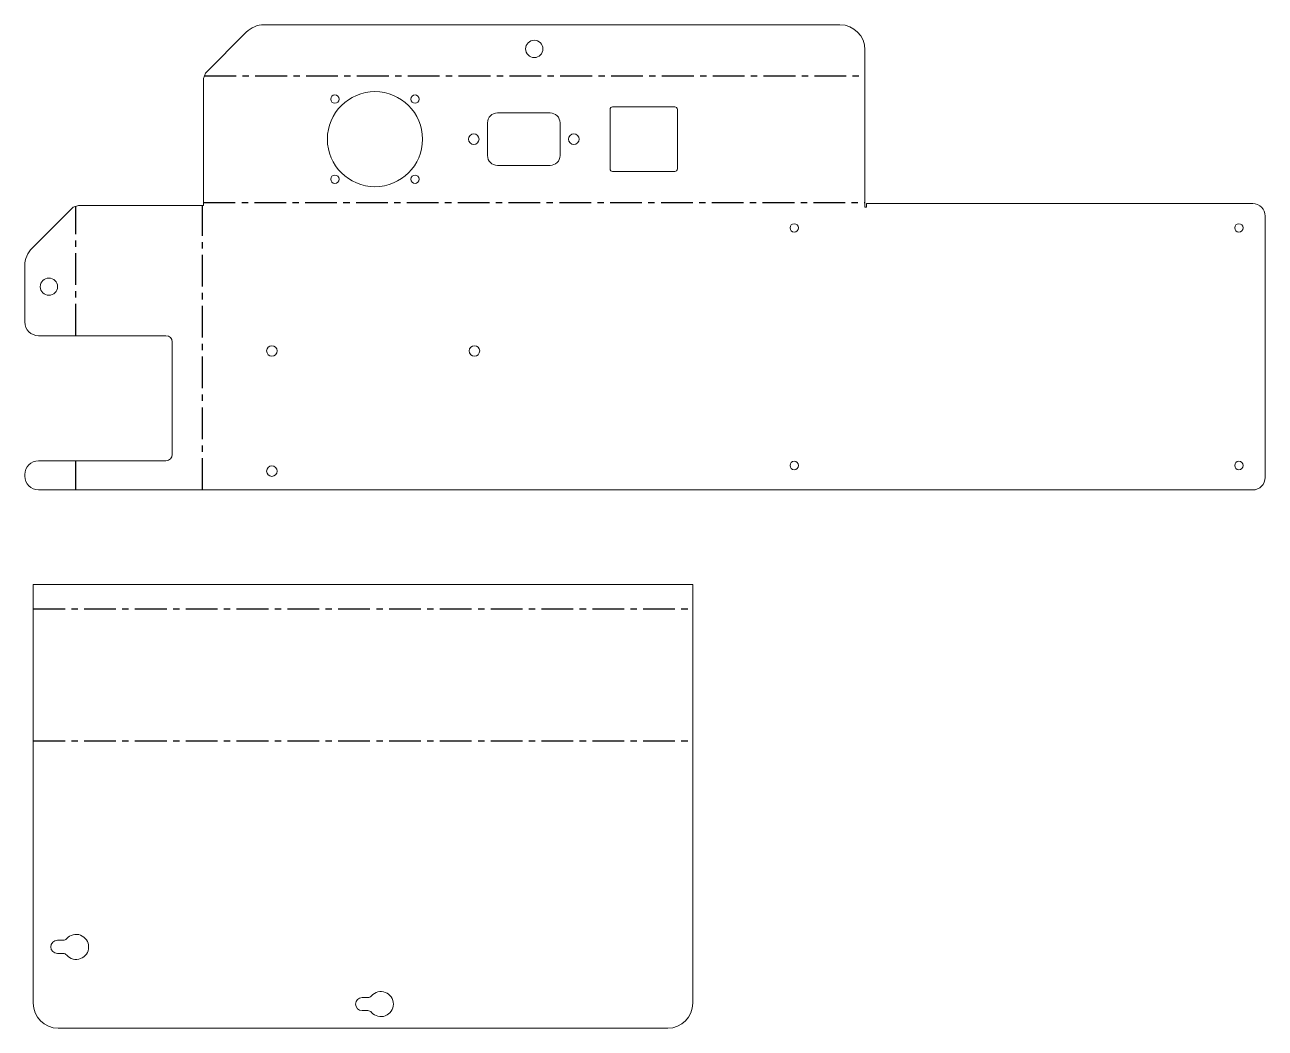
# Model space of a CAD drawing. Header units: millimetres. Extents: x 18 to 514, y 35 to 436.
import ezdxf

# ---------------------------------------------------------------- set-up
doc = ezdxf.new("R2010")
doc.units = ezdxf.units.MM
doc.linetypes.add('CENTERX2', pattern=[20.32, 12.7, -2.54, 2.54, -2.54])

msp = doc.modelspace()

# ---------------------------------------------------------------- linework, layer by layer
at = {"color": 7, "linetype": 'Continuous', "lineweight": 15}
for p, q in [((106.79, 433.21), (90.46, 416.87)), ((344.14, 436.14), (113.86, 436.14)), ((354.14, 363.28), (354.14, 426.14)), ((90.46, 416.87), (89.72, 414.67)), ((89.72, 414.67), (89.72, 363.94)), ((252.24, 378.51), (252.24, 402.31)), ((253.24, 403.31), (278.14, 403.31)), ((279.14, 378.51), (279.14, 402.31)), ((203.24, 396.91), (203.24, 383.91)), ((228.24, 400.91), (207.24, 400.91)), ((232.24, 396.91), (232.24, 383.91)), ((228.24, 379.91), (207.24, 379.91)), ((253.24, 377.51), (278.14, 377.51)), ((37.53, 363.21), (21.19, 346.87)), ((39.73, 363.94), (37.53, 363.21)), ((89.72, 363.94), (39.73, 363.94)), ((354.8, 363.28), (354.14, 363.28)), ((354.8, 364.68), (354.8, 363.28)), ((509.14, 364.68), (354.8, 364.68)), ((514.14, 255.18), (514.14, 359.68)), ((18.26, 339.8), (18.26, 317.33)), ((23.76, 311.83), (74.69, 311.83)), ((77.19, 264.33), (77.19, 309.33)), ((23.76, 261.83), (74.69, 261.83)), ((18.26, 256.33), (18.26, 255.68)), ((23.76, 250.18), (509.14, 250.18)), ((21.64, 212.37), (21.64, 44.99)), ((21.64, 212.37), (285.32, 212.37)), ((285.32, 44.99), (285.32, 212.37)), ((31.27, 70.12), (33.51, 70.12)), ((31.27, 64.87), (33.51, 64.87)), ((153.11, 47.25), (155.35, 47.25)), ((153.11, 42), (155.35, 42)), ((31.64, 34.99), (275.32, 34.99))]:
    msp.add_line(p, q, dxfattribs=at)
at = {"color": 7, "linetype": 'CENTERX2'}
for p, q in [((90.09, 415.77), (354.14, 415.77)), ((38.63, 311.83), (38.63, 363.58)), ((89.36, 250.18), (89.36, 363.94)), ((89.72, 365.04), (354.14, 365.04)), ((38.63, 250.18), (38.63, 261.83)), ((21.64, 202.62), (285.32, 202.62)), ((21.64, 149.86), (285.32, 149.86))]:
    msp.add_line(p, q, dxfattribs=at)
at = {"color": 7, "linetype": 'Continuous', "lineweight": 15}
for centre, radius in [((221.93, 426.51), 3.45), ((158.24, 390.41), 19), ((142.21, 406.44), 1.66), ((174.26, 406.44), 1.67), ((197.74, 390.41), 2.11), ((237.74, 390.41), 2.11), ((142.21, 374.38), 1.67), ((174.26, 374.38), 1.67), ((325.89, 354.93), 1.7), ((503.64, 354.93), 1.7), ((27.89, 331.44), 3.45), ((117.05, 305.75), 2.11), ((198.02, 305.75), 2.11), ((117.05, 257.72), 2.11), ((325.89, 259.93), 1.7), ((503.64, 259.93), 1.7)]:
    msp.add_circle(centre, radius, dxfattribs=at)
for centre, radius, start, end in [((113.86, 426.14), 10, 90, 135), ((344.14, 426.14), 10, 0, 90), ((253.24, 402.31), 1, 90, 180), ((278.14, 402.31), 1, 0, 90), ((207.24, 396.91), 4, 90, 180), ((228.24, 396.91), 4, 0, 90), ((207.24, 383.91), 4, 180, 270), ((228.24, 383.91), 4, 270, 0), ((253.24, 378.51), 1, 180, 270), ((278.14, 378.51), 1, 270, 0), ((509.14, 359.68), 5, 0, 90), ((28.26, 339.8), 10, 135, 180), ((23.76, 317.33), 5.5, 180, 270), ((74.69, 309.33), 2.5, 0, 90), ((74.69, 264.33), 2.5, 270, 0), ((23.76, 256.33), 5.5, 90, 180), ((23.76, 255.68), 5.5, 180, 270), ((509.14, 255.18), 5, 270, 0), ((31.27, 67.49), 2.63, 90, 270), ((33.51, 72.12), 2, 270, 318.6456), ((38.77, 67.49), 5, 221.3544, 138.6456), ((33.51, 62.87), 2, 41.3544, 90), ((160.61, 44.62), 5, 221.3544, 138.6456), ((31.64, 44.99), 10, 180, 270), ((153.11, 44.62), 2.62, 90, 270), ((155.35, 49.25), 2, 270, 318.6456), ((275.32, 44.99), 10, 270, 0), ((155.35, 40), 2, 41.3544, 90)]:
    msp.add_arc(centre, radius, start, end, dxfattribs=at)

doc.saveas('drawing.dxf')
